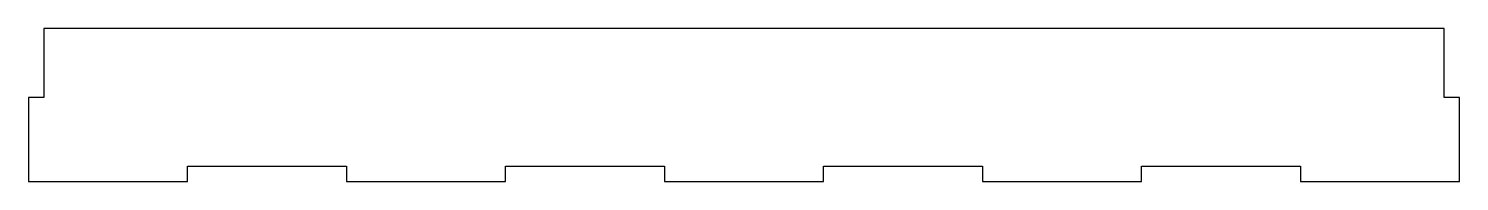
# Model space of a CAD drawing. Header units: millimetres. Extents: x -140 to 140, y 0 to 30.
import ezdxf

# ---------------------------------------------------------------- set-up
doc = ezdxf.new("R2010")
doc.units = ezdxf.units.MM
doc.layers.get('0').update_dxf_attribs({"linetype": 'CONTINUOUS'})

msp = doc.modelspace()

# ---------------------------------------------------------------- linework, layer by layer
msp.add_lwpolyline([(137, 16.5), (137, 30), (-137, 30), (-137, 16.5), (-140, 16.5), (-140, 0), (-108.89, 0), (-108.89, 3), (-77.78, 3), (-77.78, 0), (-46.67, 0), (-46.67, 3), (-15.56, 3), (-15.56, 0), (15.56, 0), (15.56, 3), (46.67, 3), (46.67, 0), (77.78, 0), (77.78, 3), (108.89, 3), (108.89, 0), (140, 0), (140, 16.5)], close=True)

doc.saveas('drawing.dxf')
